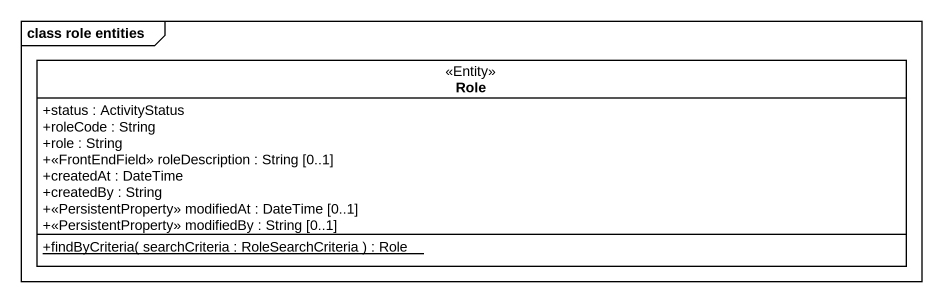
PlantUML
@startuml
mainframe class role entities
hide circle
hide empty members
skinparam classAttributeIconSize 0
class Role <<Entity>> {
  +status : ActivityStatus
  +roleCode : String
  +role : String
  +<<FrontEndField>> roleDescription : String [0..1]
  +createdAt : DateTime
  +createdBy : String
  +<<PersistentProperty>> modifiedAt : DateTime [0..1]
  +<<PersistentProperty>> modifiedBy : String [0..1]
  {static} +findByCriteria( searchCriteria : RoleSearchCriteria ) : Role
}
@enduml
